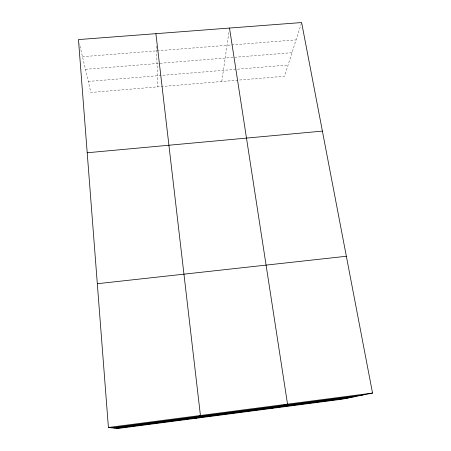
<?xml version="1.0" encoding="UTF-8"?>
<svg xmlns="http://www.w3.org/2000/svg" width="451" height="451" viewBox="0 0 451 451"><rect width="100%" height="100%" fill="white"/><g stroke="black" fill="none" stroke-linecap="round" stroke-linejoin="round"><path stroke-width="0.34" stroke-dasharray="2.25 1.69" d="M221.779 81.507L228.911 32.196M301.403 23.215L284.536 76.247L90.865 92.472L79.427 43.696M88.278 81.439L288.11 65.012M85.431 69.302L292.039 52.666M82.477 56.696L296.11 39.868M156.367 46.047L157.895 86.857"/><path stroke-width="0.68" d="M195.858 418.302L200.436 415.495L155.905 33.678M269.675 408.662L287.535 404.147L229.508 28.058M372.537 393.069L341.982 399.22L118.179 428.45L108.415 427.486L78.463 39.587L301.618 22.55L372.537 393.069L108.415 427.486M111.628 427.802L362.519 395.087M113.962 428.033L355.219 396.559M116.183 428.253L348.257 397.957M97.315 283.718L346.351 256.264M87.201 152.759L322.397 131.111"/></g></svg>
